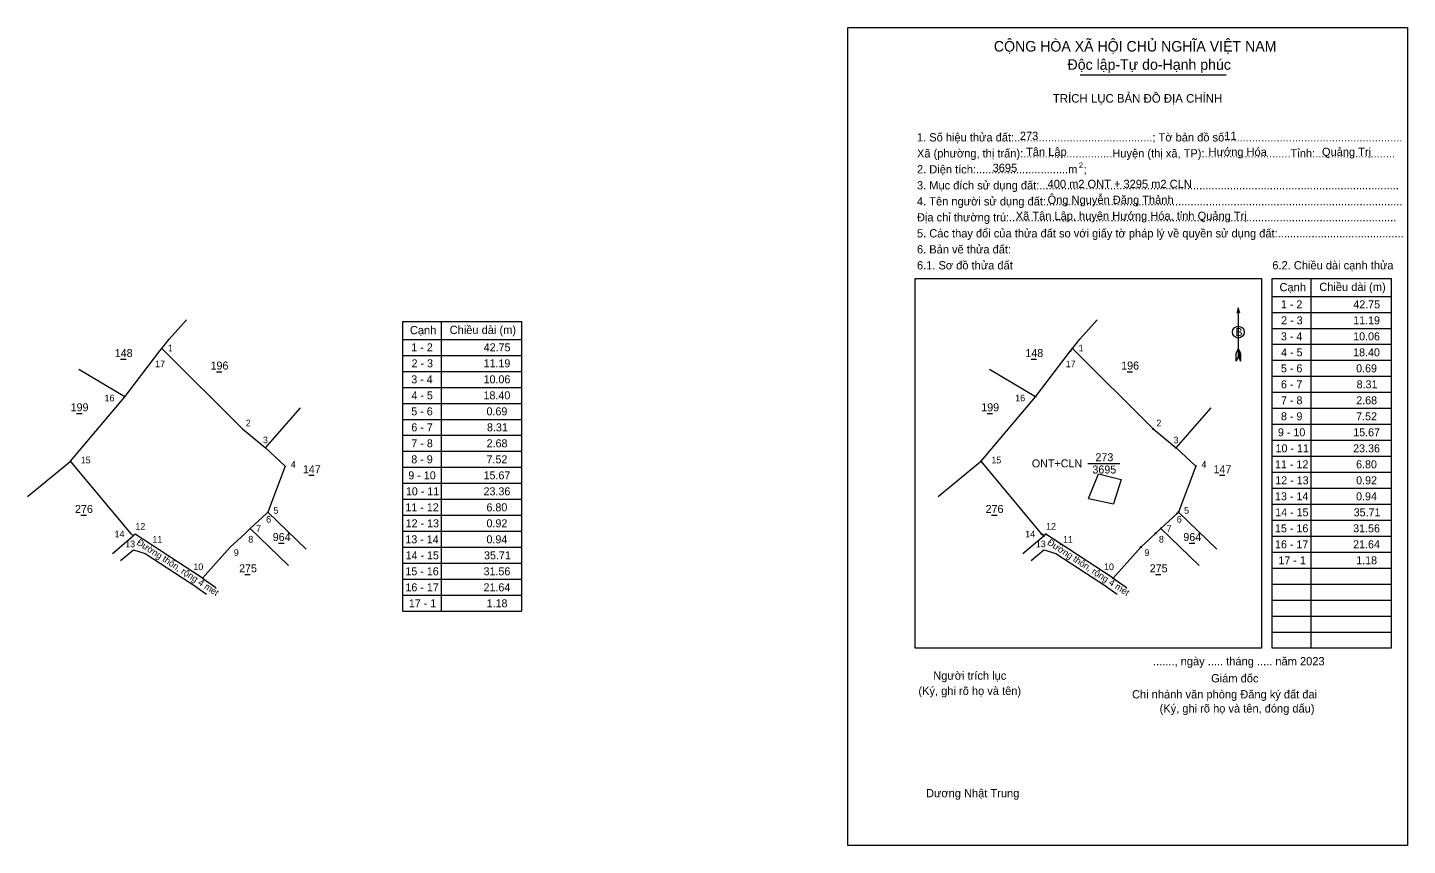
# Model space of a CAD drawing. Extents: x 547466 to 548766, y 1837315 to 1837622.
# Drawn here: x 547466 to 547984, y 1837315 to 1837622 of the extents above; entities that cross this region are included whole.
import ezdxf

# ---------------------------------------------------------------- set-up
doc = ezdxf.new("R2010")
doc.units = 0
for name, color, linetype in [('Level 1', 7, 'Continuous'), ('Level 10', 7, 'Continuous'), ('Level 11', 7, 'Continuous'), ('Level 13', 7, 'Continuous'), ('Level 2', 7, 'Continuous'), ('Level 23', 7, 'Continuous'), ('Level 27', 7, 'Continuous'), ('Level 36', 7, 'Continuous'), ('Level 52', 7, 'Continuous'), ('Level 6', 7, 'Continuous'), ('Level 7', 7, 'Continuous'), ('Level 9', 7, 'Continuous')]:
    doc.layers.add(name, color=color, linetype=linetype)

msp = doc.modelspace()

# ---------------------------------------------------------------- linework, layer by layer
at = {"layer": 'Level 1'}
for p, q in [((547773.98, 1837621.86), (547773.98, 1837621.86)), ((547799.22, 1837527.77), (547799.22, 1837527.77)), ((547947.42, 1837527.77), (547947.42, 1837389.07)), ((547920.28, 1837516.71), (547920.28, 1837498.56)), ((547933.02, 1837521.07), (547977.52, 1837521.07)), ((547933.02, 1837515.07), (547977.52, 1837515.07)), ((547933.02, 1837509.07), (547977.52, 1837509.07)), ((547920.28, 1837501.56), (547919.52, 1837499.71)), ((547920.28, 1837501.56), (547921.05, 1837499.71)), ((547920.28, 1837501.3), (547921.05, 1837499.44)), ((547920.28, 1837501.04), (547921.05, 1837499.18)), ((547933.02, 1837503.07), (547977.52, 1837503.07)), ((547919.48, 1837496.71), (547919.52, 1837499.71)), ((547920.28, 1837498.56), (547919.48, 1837496.71)), ((547920.28, 1837500.78), (547921.06, 1837498.91)), ((547920.28, 1837500.51), (547921.06, 1837498.64)), ((547920.28, 1837500.25), (547921.06, 1837498.37)), ((547920.28, 1837499.99), (547921.06, 1837498.1)), ((547920.28, 1837499.73), (547921.07, 1837497.83)), ((547920.28, 1837499.47), (547921.07, 1837497.56)), ((547920.28, 1837499.21), (547921.07, 1837497.29)), ((547920.28, 1837498.95), (547921.08, 1837497.03)), ((547920.28, 1837498.56), (547921.08, 1837496.71)), ((547921.08, 1837496.71), (547921.05, 1837499.71)), ((547933.02, 1837497.07), (547977.52, 1837497.07)), ((547933.02, 1837491.07), (547977.52, 1837491.07)), ((547933.02, 1837485.07), (547977.52, 1837485.07)), ((547933.02, 1837479.07), (547977.52, 1837479.07)), ((547933.02, 1837473.07), (547977.52, 1837473.07)), ((547933.02, 1837467.07), (547977.52, 1837467.07)), ((547933.02, 1837461.07), (547977.52, 1837461.07)), ((547933.02, 1837455.07), (547977.52, 1837455.07)), ((547933.02, 1837449.07), (547977.52, 1837449.07)), ((547933.02, 1837443.07), (547977.52, 1837443.07)), ((547933.02, 1837437.07), (547977.52, 1837437.07)), ((547933.02, 1837431.07), (547977.52, 1837431.07)), ((547933.02, 1837425.07), (547977.52, 1837425.07)), ((547933.02, 1837419.07), (547977.52, 1837419.07)), ((547933.02, 1837413.07), (547977.52, 1837413.07)), ((547933.02, 1837407.07), (547977.52, 1837407.07)), ((547933.02, 1837401.07), (547977.52, 1837401.07)), ((547933.02, 1837395.07), (547977.52, 1837395.07)), ((547929.02, 1837389.07), (547929.02, 1837389.07)), ((547983.65, 1837315.13), (547983.65, 1837315.13))]:
    msp.add_line(p, q, dxfattribs=at)
for points in [[(547799.22, 1837527.77), (547929.02, 1837527.77), (547929.02, 1837389.07), (547799.22, 1837389.07)], [(547933.02, 1837527.77), (547977.52, 1837527.77), (547977.52, 1837389.07), (547933.02, 1837389.07)]]:
    msp.add_lwpolyline(points, close=True, dxfattribs=at)
msp.add_lwpolyline([(547920.8, 1837514.78), (547920.28, 1837516.71), (547919.76, 1837514.78)], dxfattribs=at)
msp.add_circle((547920.28, 1837507.64), 2.21, dxfattribs=at)
at = {"layer": 'Level 10'}
for p, q in [((547860.82, 1837504.97), (547867.41, 1837512.29)), ((547823.57, 1837458.92), (547823.88, 1837459.29)), ((547839.56, 1837424.61), (547847.42, 1837431.22))]:
    msp.add_line(p, q, dxfattribs=at)
msp.add_lwpolyline([(547823.88, 1837459.29), (547844.2, 1837483.44), (547857.39, 1837500.59), (547858.12, 1837501.52), (547888.4, 1837471.34), (547897.02, 1837464.21), (547904.36, 1837457.33), (547897.83, 1837440.13), (547897.33, 1837439.66), (547891.24, 1837434), (547889.28, 1837432.17), (547883.77, 1837427.05), (547873.38, 1837415.32), (547853.82, 1837428.09), (547848.12, 1837431.81), (547847.42, 1837431.22), (547846.69, 1837431.82)], close=True, dxfattribs=at)
msp.add_lwpolyline([(547842.66, 1837422), (547847.44, 1837426.03), (547851.84, 1837424.61), (547871.19, 1837411.97)], dxfattribs=at)
at = {"layer": 'Level 11'}
for centre in [(547858.12, 1837501.52), (547857.39, 1837500.59), (547844.2, 1837483.44), (547888.4, 1837471.34), (547897.02, 1837464.21), (547823.88, 1837459.29), (547823.88, 1837459.29), (547904.36, 1837457.33), (547897.33, 1837439.66), (547897.83, 1837440.13), (547891.24, 1837434), (547846.69, 1837431.82), (547847.42, 1837431.22), (547848.12, 1837431.81), (547889.28, 1837432.17), (547853.82, 1837428.09), (547883.77, 1837427.05), (547873.38, 1837415.32)]:
    msp.add_circle(centre, 0.2, dxfattribs=at)
at = {"layer": 'Level 13'}
for p, q in [((547860.98, 1837604.13), (547915.71, 1837604.13)), ((547864.16, 1837445.2), (547867.86, 1837454.52)), ((547867.86, 1837454.52), (547876.38, 1837452.41)), ((547876.38, 1837452.41), (547873.54, 1837443.23)), ((547864.16, 1837445.2), (547873.54, 1837443.23))]:
    msp.add_line(p, q, dxfattribs=at)
at = {"layer": 'Level 2'}
msp.add_lwpolyline([(547773.98, 1837621.87), (547983.65, 1837621.87), (547983.65, 1837315.13), (547773.98, 1837315.13)], close=True, dxfattribs=at)
at = {"layer": 'Level 23'}
msp.add_line((547871.11, 1837412.03), (547874.91, 1837409.41), dxfattribs=at)
at = {"layer": 'Level 27'}
for p, q in [((547858.12, 1837501.52), (547860.82, 1837504.97)), ((547844.2, 1837483.44), (547826.96, 1837493.57)), ((547897.02, 1837464.21), (547910.13, 1837479.31)), ((547823.57, 1837458.92), (547807.8, 1837445.83)), ((547897.83, 1837440.13), (547912.21, 1837426.23)), ((547891.24, 1837434), (547905.63, 1837420.11)), ((547873.38, 1837415.32), (547878.4, 1837411.87))]:
    msp.add_line(p, q, dxfattribs=at)
at = {"layer": 'Level 7'}
for p, q in [((547519.52, 1837504.97), (547526.11, 1837512.29)), ((547607.09, 1837511.64), (547651.59, 1837511.64)), ((547607.09, 1837402.94), (547607.09, 1837511.64)), ((547621.49, 1837511.64), (547621.49, 1837402.94)), ((547651.59, 1837511.64), (547651.59, 1837402.94)), ((547516.81, 1837501.52), (547519.52, 1837504.97)), ((547607.09, 1837504.94), (547651.59, 1837504.94)), ((547501.33, 1837497.5), (547503.39, 1837497.5)), ((547607.09, 1837498.94), (547651.59, 1837498.94)), ((547502.9, 1837483.44), (547485.65, 1837493.57)), ((547537.27, 1837492.8), (547539.34, 1837492.8)), ((547607.09, 1837492.94), (547651.59, 1837492.94)), ((547607.09, 1837486.94), (547651.59, 1837486.94)), ((547607.09, 1837480.94), (547651.59, 1837480.94)), ((547484.82, 1837477.16), (547486.89, 1837477.16)), ((547555.72, 1837464.21), (547568.83, 1837479.31)), ((547607.09, 1837474.94), (547651.59, 1837474.94)), ((547607.09, 1837468.94), (547651.59, 1837468.94)), ((547607.09, 1837462.94), (547651.59, 1837462.94)), ((547482.27, 1837458.92), (547466.5, 1837445.83)), ((547482.27, 1837458.92), (547482.58, 1837459.29)), ((547607.09, 1837456.94), (547651.59, 1837456.94)), ((547571.87, 1837453.95), (547573.93, 1837453.95)), ((547607.09, 1837450.94), (547651.59, 1837450.94)), ((547607.09, 1837444.94), (547651.59, 1837444.94)), ((547486.46, 1837439.02), (547488.53, 1837439.02)), ((547556.53, 1837440.13), (547570.9, 1837426.23)), ((547607.09, 1837438.94), (547651.59, 1837438.94)), ((547549.94, 1837434), (547564.32, 1837420.11)), ((547498.26, 1837424.61), (547506.12, 1837431.22)), ((547607.09, 1837432.94), (547651.59, 1837432.94)), ((547560.58, 1837428.49), (547562.65, 1837428.49)), ((547607.09, 1837426.94), (547651.59, 1837426.94)), ((547607.09, 1837420.94), (547651.59, 1837420.94)), ((547532.08, 1837415.32), (547537.09, 1837411.87)), ((547547.91, 1837416.77), (547549.97, 1837416.77)), ((547607.09, 1837414.94), (547651.59, 1837414.94)), ((547529.81, 1837412.03), (547533.61, 1837409.41)), ((547607.09, 1837408.94), (547651.59, 1837408.94)), ((547607.09, 1837402.94), (547651.59, 1837402.94))]:
    msp.add_line(p, q, dxfattribs=at)
msp.add_lwpolyline([(547482.58, 1837459.29), (547502.9, 1837483.44), (547516.09, 1837500.59), (547516.81, 1837501.52), (547547.09, 1837471.34), (547555.72, 1837464.21), (547563.06, 1837457.33), (547556.53, 1837440.13), (547556.03, 1837439.66), (547549.94, 1837434), (547547.98, 1837432.17), (547542.47, 1837427.05), (547532.08, 1837415.32), (547512.51, 1837428.09), (547506.82, 1837431.81), (547506.12, 1837431.22), (547505.39, 1837431.82)], close=True, dxfattribs=at)
msp.add_lwpolyline([(547501.35, 1837422), (547506.14, 1837426.03), (547510.53, 1837424.61), (547529.89, 1837411.97)], dxfattribs=at)
at = {"layer": 'Level 9'}
for p, q in [((547842.63, 1837497.5), (547844.69, 1837497.5)), ((547878.58, 1837492.8), (547880.65, 1837492.8)), ((547826.12, 1837477.16), (547828.19, 1837477.16)), ((547863.9, 1837458.42), (547875.85, 1837458.42)), ((547913.17, 1837453.95), (547915.23, 1837453.95)), ((547827.76, 1837439.02), (547829.83, 1837439.02)), ((547901.88, 1837428.49), (547903.95, 1837428.49)), ((547889.22, 1837416.77), (547891.28, 1837416.77))]:
    msp.add_line(p, q, dxfattribs=at)

# ---------------------------------------------------------------- texts
at = {"layer": 'Level 1'}
for s, height, p in [('TRÍCH LỤC BẢN ĐỒ ĐỊA CHÍNH', 3.2002, (547850.76, 1837593.72)), ('1. Số hiệu thửa đất:.............................................; Tờ bản đồ số:.........................................................', 3.1, (547799.83, 1837579.16)), ('Xã (phường, thị trấn):.............................Huyện (thị xã, TP):............................Tỉnh:..........................', 3.1, (547799.83, 1837573.16)), ('2. Diện tích:..............................m  ;', 3.1, (547799.83, 1837567.16)), ('2', 2, (547860.53, 1837569.26)), ('3. Mục đích sử dụng đất:.....................................................................................................................', 3.1, (547799.83, 1837561.16)), ('4. Tên người sử dụng đất:....................................................................................................................', 3.1, (547799.83, 1837555.16)), ('Địa chỉ thường trú:..............................................................................................................................', 3.1, (547799.83, 1837549.16)), ('5. Các thay đổi của thửa đất so với giấy tờ pháp lý về quyền sử dụng đất:.........................................', 3.1, (547799.83, 1837543.16)), ('6. Bản vẽ thửa đất:', 3.1, (547799.83, 1837537.16)), ('6.1. Sơ đồ thửa đất', 3.1, (547799.83, 1837531.16)), ('6.2. Chiều dài cạnh thửa', 3.1, (547933.02, 1837531.17)), ('Cạnh', 3.1, (547935.72, 1837522.97)), ('Chiều dài (m)', 3.1, (547950.62, 1837523.07)), ('B', 3, (547919.17, 1837506.18)), ('......., ngày ..... tháng ..... năm 2023', 3.1, (547888.32, 1837382.67)), ('Người trích lục', 3.1, (547805.94, 1837377.27)), ('Giám đốc', 3.1, (547910.09, 1837376.27)), ('(Ký, ghi rõ họ và tên)', 3.1, (547800.38, 1837371.57)), ('Chi nhánh văn phòng Đăng ký đất đai', 3.1, (547880.44, 1837370.27)), ('(Ký, ghi rõ họ và tên, đóng dấu)', 3.1, (547890.77, 1837364.97)), ('Dương Nhật Trung', 3.1, (547803.22, 1837333.19))]:
    msp.add_text(s, height=height, dxfattribs=at).set_placement(p)
at = {"layer": 'Level 10'}
msp.add_text('Đường thôn, rộng 4 mét', height=2.5, rotation=326.8643, dxfattribs=at).set_placement((547848.45, 1837428.17))
at = {"layer": 'Level 13'}
for s, height, p in [('CỘNG HÒA XÃ HỘI CHỦ NGHĨA VIỆT NAM', 3.96, (547828.65, 1837612.87)), ('Độc lập-Tự do-Hạnh phúc', 3.96, (547856.26, 1837606.03)), ('ONT+CLN', 3, (547842.9, 1837456.92)), ('273', 3, (547866.73, 1837459.22)), ('3695', 3, (547865.59, 1837454.62))]:
    msp.add_text(s, height=height, dxfattribs=at).set_placement(p)
at = {"layer": 'Level 36'}
for s, p in [('148', (547840.46, 1837498.3)), ('196', (547876.37, 1837493.6)), ('199', (547823.93, 1837477.96)), ('147', (547910.98, 1837454.75)), ('276', (547825.56, 1837439.82)), ('964', (547899.67, 1837429.29)), ('275', (547887.07, 1837417.57))]:
    msp.add_text(s, height=3, dxfattribs=at).set_placement(p)
at = {"layer": 'Level 52'}
for s, p in [('1 - 2', (547936.25, 1837516.57)), ('42.75', (547963.38, 1837516.57)), ('2 - 3', (547936.35, 1837510.57)), ('11.19', (547963.33, 1837510.57)), ('3 - 4', (547936.24, 1837504.57)), ('10.06', (547963.32, 1837504.57)), ('4 - 5', (547936.31, 1837498.57)), ('18.40', (547963.31, 1837498.57)), ('5 - 6', (547936.25, 1837492.57)), ('0.69', (547964.44, 1837492.57)), ('6 - 7', (547936.26, 1837486.57)), ('8.31', (547964.62, 1837486.57)), ('7 - 8', (547936.29, 1837480.57)), ('2.68', (547964.47, 1837480.57)), ('8 - 9', (547936.26, 1837474.57)), ('7.52', (547964.44, 1837474.57)), ('9 - 10', (547935.13, 1837468.57)), ('15.67', (547963.34, 1837468.57)), ('10 - 11', (547934.22, 1837462.57)), ('23.36', (547963.32, 1837462.57)), ('11 - 12', (547934.04, 1837456.57)), ('6.80', (547964.42, 1837456.57)), ('12 - 13', (547934.13, 1837450.57)), ('0.92', (547964.44, 1837450.57)), ('13 - 14', (547934.02, 1837444.57)), ('0.94', (547964.42, 1837444.57)), ('14 - 15', (547934.09, 1837438.57)), ('35.71', (547963.51, 1837438.57)), ('15 - 16', (547934.03, 1837432.57)), ('31.56', (547963.32, 1837432.57)), ('16 - 17', (547934.04, 1837426.57)), ('21.64', (547963.31, 1837426.57)), ('17 - 1', (547935.32, 1837420.57)), ('1.18', (547964.47, 1837420.57))]:
    msp.add_text(s, height=3, dxfattribs=at).set_placement(p)
at = {"layer": 'Level 6'}
for s, p in [('273', (547838.37, 1837579.71)), ('11', (547915.01, 1837579.75)), ('Tân Lập', (547840.74, 1837573.75)), ('Hướng Hóa', (547909.11, 1837573.71)), ('Quảng Trị', (547951.61, 1837573.73)), ('3695', (547828.18, 1837567.71)), ('400 m2 ONT + 3295 m2 CLN', (547848.79, 1837561.68)), ('Ông Nguyễn Đăng Thảnh', (547848.79, 1837555.74)), ('Xã Tân Lập, huyện Hướng Hóa, tỉnh Quảng Trị', (547836.84, 1837549.73))]:
    msp.add_text(s, height=3.1, dxfattribs=at).set_placement(p)
at = {"layer": 'Level 7'}
for s, height, p in [('Cạnh', 3.1, (547609.79, 1837506.85)), ('Chiều dài (m)', 3.1, (547624.69, 1837506.95)), ('148', 3, (547499.16, 1837498.3)), ('1', 2.5, (547519.11, 1837500.45)), ('1 - 2', 3, (547610.32, 1837500.44)), ('42.75', 3, (547637.45, 1837500.44)), ('17', 2.5, (547514.29, 1837494.49)), ('196', 3, (547535.07, 1837493.6)), ('2 - 3', 3, (547610.41, 1837494.44)), ('11.19', 3, (547637.4, 1837494.44)), ('3 - 4', 3, (547610.3, 1837488.44)), ('10.06', 3, (547637.39, 1837488.44)), ('18.40', 3, (547637.38, 1837482.44)), ('199', 3, (547482.62, 1837477.96)), ('16', 2.5, (547495.34, 1837481.68)), ('4 - 5', 3, (547610.37, 1837482.44)), ('5 - 6', 3, (547610.31, 1837476.44)), ('0.69', 3, (547638.5, 1837476.44)), ('2', 2.5, (547548.26, 1837472.31)), ('6 - 7', 3, (547610.33, 1837470.44)), ('8.31', 3, (547638.68, 1837470.44)), ('3', 2.5, (547554.7, 1837465.95)), ('7 - 8', 3, (547610.35, 1837464.44)), ('2.68', 3, (547638.54, 1837464.44)), ('15', 2.5, (547486.4, 1837458.41)), ('8 - 9', 3, (547610.32, 1837458.44)), ('7.52', 3, (547638.5, 1837458.44)), ('4', 2.5, (547565.12, 1837456.76)), ('147', 3, (547569.67, 1837454.75)), ('9 - 10', 3, (547609.2, 1837452.44)), ('15.67', 3, (547637.4, 1837452.44)), ('10 - 11', 3, (547608.28, 1837446.44)), ('23.36', 3, (547637.39, 1837446.44)), ('276', 3, (547484.26, 1837439.82)), ('5', 2.5, (547558.65, 1837439.53)), ('11 - 12', 3, (547608.1, 1837440.44)), ('6.80', 3, (547638.49, 1837440.44)), ('12', 2.5, (547506.9, 1837433.55)), ('7', 2.5, (547552.1, 1837432.72)), ('6', 2.5, (547555.9, 1837436.22)), ('12 - 13', 3, (547608.2, 1837434.44)), ('0.92', 3, (547638.5, 1837434.44)), ('14', 2.5, (547499.08, 1837430.65)), ('13', 2.5, (547503.07, 1837426.97)), ('11', 2.5, (547513.27, 1837428.67)), ('8', 2.5, (547549.2, 1837428.72)), ('964', 3, (547558.36, 1837429.29)), ('13 - 14', 3, (547608.09, 1837428.44)), ('0.94', 3, (547638.49, 1837428.44)), ('9', 2.5, (547543.77, 1837423.7)), ('14 - 15', 3, (547608.16, 1837422.44)), ('35.71', 3, (547637.57, 1837422.44)), ('10', 2.5, (547528.62, 1837418.38)), ('275', 3, (547545.77, 1837417.57)), ('15 - 16', 3, (547608.1, 1837416.44)), ('31.56', 3, (547637.39, 1837416.44)), ('16 - 17', 3, (547608.11, 1837410.44)), ('21.64', 3, (547637.38, 1837410.44)), ('17 - 1', 3, (547609.39, 1837404.44)), ('1.18', 3, (547638.54, 1837404.44))]:
    msp.add_text(s, height=height, dxfattribs=at).set_placement(p)
msp.add_text('Đường thôn, rộng 4 mét', height=2.5, rotation=326.8643, dxfattribs=at).set_placement((547507.14, 1837428.17))
at = {"layer": 'Level 9'}
for s, p in [('1', (547860.42, 1837500.45)), ('17', (547855.6, 1837494.49)), ('16', (547836.65, 1837481.68)), ('2', (547889.57, 1837472.31)), ('3', (547896, 1837465.95)), ('15', (547827.7, 1837458.41)), ('4', (547906.42, 1837456.76)), ('5', (547899.96, 1837439.53)), ('12', (547848.21, 1837433.55)), ('7', (547893.4, 1837432.72)), ('6', (547897.2, 1837436.22)), ('14', (547840.39, 1837430.65)), ('13', (547844.38, 1837426.97)), ('11', (547854.57, 1837428.67)), ('8', (547890.51, 1837428.72)), ('9', (547885.07, 1837423.7)), ('10', (547869.93, 1837418.38))]:
    msp.add_text(s, height=2.5, dxfattribs=at).set_placement(p)

doc.saveas('drawing.dxf')
